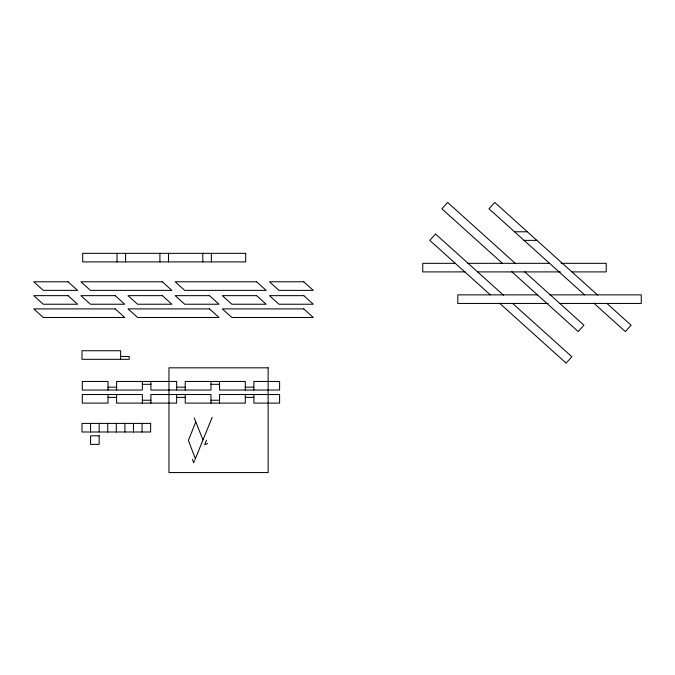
<?xml version="1.0" encoding="UTF-8"?>
<svg xmlns="http://www.w3.org/2000/svg" width="675" height="675" viewBox="0 0 675 675"><rect width="100%" height="100%" fill="white"/><g stroke="black" fill="none" stroke-linecap="round" stroke-linejoin="round"><path stroke-width="1.01" d="M194.527 460.595L193.666 462.772L192.459 459.363M195.792 421.883L188.384 440.429L195.37 458.696M195.024 459.557L212.161 417.327M206.482 440.269L204.626 444.732L207.63 443.534M514.519 231.778L527.344 231.778M524.045 240.359L536.87 240.359M455.271 263.326L422.761 263.326L422.761 271.907L465.202 271.907M467.8 263.326L549.593 263.326M561.052 263.326L606.217 263.326L606.217 271.907L571.902 271.907M477.622 271.907L560.377 271.907M537.443 294.865L457.785 294.865L457.785 303.446L548.269 303.446M549.788 294.865L641.25 294.865L641.25 303.446L559.794 303.446M120.606 356.459L129.187 356.459L129.187 359.319L81.996 359.319L81.996 350.738L120.606 350.738L120.606 359.319M142.341 384.311L150.922 384.311M210.971 384.311L219.552 384.311M108.025 387.172L116.598 387.172M176.656 387.172L185.237 387.172M245.295 387.172L253.876 387.172M108.025 397.381L116.598 397.381M176.656 397.381L185.237 397.381M245.295 397.381L253.876 397.381M142.341 400.241L150.922 400.241M210.971 400.241L219.552 400.241M597.62 295.059L494.758 202.441L489.012 208.82L584.584 294.865M606.935 303.446L631.091 325.207L625.354 331.577L593.814 303.176M515.582 263.638L447.618 202.441L441.88 208.82L502.411 263.326M524.762 271.907L583.959 325.207L578.213 331.577L511.751 271.738M503.474 295.186L435.51 233.989L429.773 240.359L490.303 294.865M512.654 303.446L571.852 356.746L566.106 363.125L499.643 303.277M194.197 417.884L202.947 439.838M253.876 390.032L253.876 381.451L279.61 381.451L279.61 390.032L219.552 390.032L219.552 381.451M253.876 394.521L253.876 403.102L279.61 403.102L279.61 394.521L219.552 394.521L219.552 403.102M245.295 390.032L245.295 381.451L185.237 381.451L185.237 390.032M245.295 394.521L245.295 403.102L185.237 403.102L185.237 394.521M211.385 253.336L211.385 261.908M210.971 381.451L210.971 390.032L150.922 390.032L150.922 381.451M210.971 403.102L210.971 394.521L150.922 394.521L150.922 403.102M202.804 253.336L202.804 261.908M176.656 390.032L176.656 381.451L116.598 381.451L116.598 390.032M176.656 394.521L176.656 403.102L116.598 403.102L116.598 394.521M168.488 253.336L168.488 261.908M159.907 253.336L159.907 261.908M142.341 381.451L142.341 390.032L82.282 390.032L82.282 381.451L108.025 381.451L108.025 390.032M142.341 403.102L142.341 394.521L82.282 394.521L82.282 403.102L108.025 403.102L108.025 394.521M142.054 423.411L142.054 431.992M133.473 423.411L133.473 431.992M125.592 253.336L125.592 261.908M124.892 423.411L124.892 431.992M117.011 253.336L117.011 261.908M116.311 423.411L116.311 431.992M107.738 423.411L107.738 431.992M99.157 423.411L99.157 431.992M90.577 423.411L90.577 431.992M245.7 253.336L82.696 253.336L82.696 261.908L245.7 261.908L245.7 253.336M68.065 281.796L33.75 281.796L43.276 290.368L77.6 290.368L68.065 281.796M162.346 281.796L80.89 281.796L90.416 290.368L171.872 290.368L162.346 281.796M256.627 281.796L175.171 281.796L184.697 290.368L266.152 290.368L256.627 281.796M303.767 281.796L269.452 281.796L278.977 290.368L313.293 290.368L303.767 281.796M68.065 295.65L33.75 295.65L43.276 304.231L77.6 304.231L68.065 295.65M115.206 295.65L80.89 295.65L90.416 304.231L124.732 304.231L115.206 295.65M162.346 295.65L128.031 295.65L137.557 304.231L171.872 304.231L162.346 295.65M209.486 295.65L175.171 295.65L184.697 304.231L219.012 304.231L209.486 295.65M256.627 295.65L222.311 295.65L231.837 304.231L266.152 304.231L256.627 295.65M303.767 295.65L269.452 295.65L278.977 304.231L313.293 304.231L303.767 295.65M115.206 308.897L33.75 308.897L43.276 317.478L124.732 317.478L115.206 308.897M209.486 308.897L128.031 308.897L137.557 317.478L219.012 317.478L209.486 308.897M303.767 308.897L222.311 308.897L231.837 317.478L313.293 317.478L303.767 308.897M268.135 367.824L168.961 367.824L168.961 472.559L268.135 472.559L268.135 367.824M150.635 423.411L81.996 423.411L81.996 431.992L150.635 431.992L150.635 423.411M99.157 435.822L90.585 435.822L90.585 444.395L99.157 444.395L99.157 435.822"/></g></svg>
